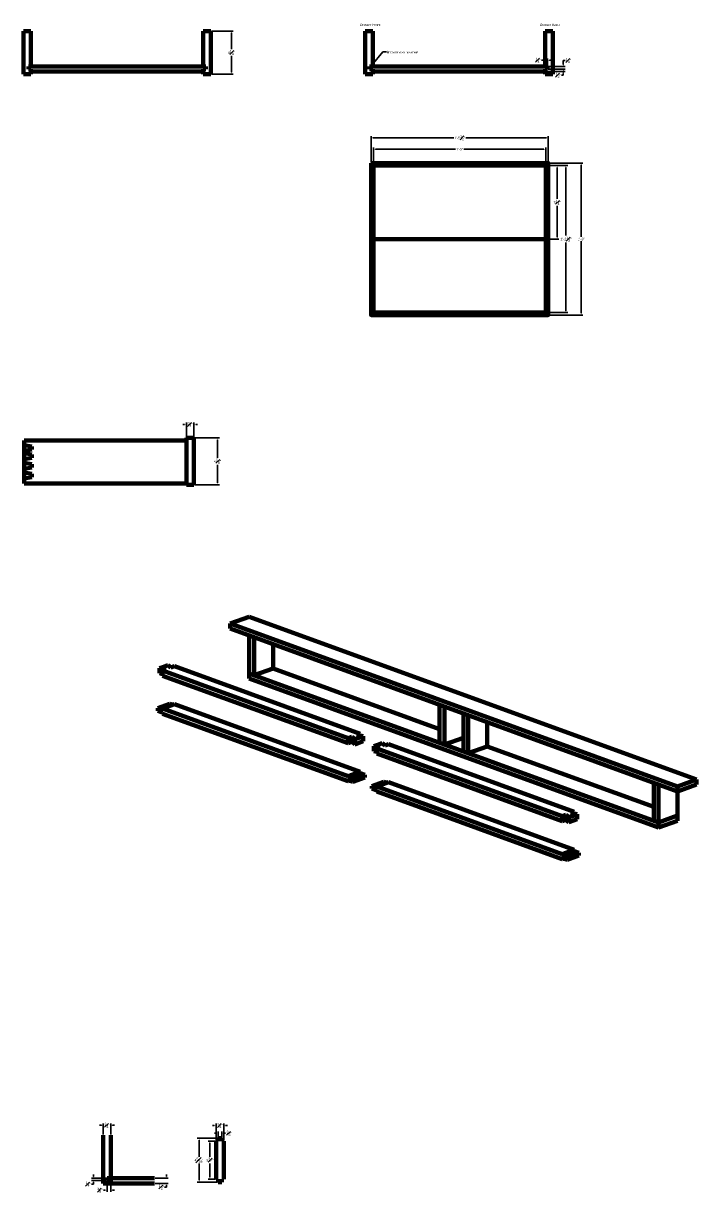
# Model space of a CAD drawing. Header units: inches. Extents: x 13 to 702, y 9 to 351.
# Drawn here: x 309.2 to 375.6, y 17.5 to 132.9 of the extents above; entities that cross this region are included whole.
import ezdxf
from ezdxf import colors
from ezdxf.entities.mleader import LeaderData, LeaderLine
from ezdxf.math import Vec2, Vec3

# ---------------------------------------------------------------- set-up
doc = ezdxf.new("R2010")
doc.units = ezdxf.units.IN
doc.header["$MEASUREMENT"] = 0
doc.linetypes.add('HIDDEN', pattern=[0.375, 0.25, -0.125])
doc.layers.get('0').update_dxf_attribs({"lineweight": 70, "true_color": 0xc2ced6})
doc.layers.add('Dim', color=5, linetype='Continuous')
doc.layers.add('Hidden', color=2, linetype='HIDDEN')
doc.styles.get("Standard").update_dxf_attribs({"font": 'Arial.ttf'})
doc.dimstyles.new('AnnotativeNickStandard', dxfattribs={"dimscale": 6, "dimtxt": 0.25, "dimasz": 0.18, "dimexe": 0.18, "dimexo": 0.0625, "dimgap": 0.09, "dimtad": 0, "dimtih": 1, "dimtoh": 1, "dimdec": 4, "dimrnd": 0.03125, "dimzin": 0, "dimdsep": 46, "dimlunit": 4, "dimtxsty": 'Standard', "dimcen": 0.09, "dimaunit": 1, "dimadec": 0, "dimazin": 0, "dimtfac": 1, "dimtdec": 4, "dimtofl": 0, "dimtmove": 0, "dimatfit": 3, "dimfxl": 1, "dimfrac": 1, "dimtolj": 1, "dimtzin": 0, "dimarcsym": 0})

# ---------------------------------------------------------------- blocks, each defined once
blk = doc.blocks.new('*D62')
at = {"layer": 'Defpoints', "color": 0, "transparency": 16777216}
for p in [(325.99, 91.99), (325.99, 87.37), (328.32, 87.37)]:
    blk.add_point(p, dxfattribs=at)
at = {"layer": 'Dim', "color": 0, "lineweight": -2, "transparency": 16777216}
for p, q in [((326.05, 91.99), (328.5, 91.99)), ((328.32, 91.81), (328.32, 90.02)), ((328.32, 87.55), (328.32, 89.34)), ((326.05, 87.37), (328.5, 87.37))]:
    blk.add_line(p, q, dxfattribs=at)
at = {"layer": 'Dim', "color": 0, "transparency": 16777216}
for points in [[(328.29, 91.81), (328.35, 91.81), (328.32, 91.99)], [(328.29, 87.55), (328.35, 87.55), (328.32, 87.37)]]:
    blk.add_solid(points, dxfattribs=at)
at = {"layer": 'Dim', "color": 0, "transparency": 16777216, "insert": (328.32, 89.68), "char_height": 0.25, "attachment_point": 5}
blk.add_mtext('\\A1;4{\\H1.000000x;\\S5#8;}"', dxfattribs=at)
blk = doc.blocks.new('*D73')
at = {"layer": 'Defpoints', "color": 0, "transparency": 16777216}
for p in [(325.99, 93.32), (325.24, 91.99), (325.99, 91.99)]:
    blk.add_point(p, dxfattribs=at)
at = {"layer": 'Dim', "color": 0, "lineweight": -2, "transparency": 16777216}
for p, q in [((325.24, 92.05), (325.24, 93.5)), ((325.99, 92.05), (325.99, 93.5)), ((325.06, 93.32), (324.88, 93.32)), ((326.17, 93.32), (326.35, 93.32))]:
    blk.add_line(p, q, dxfattribs=at)
at = {"layer": 'Dim', "color": 0, "transparency": 16777216}
for points in [[(325.06, 93.35), (325.06, 93.29), (325.24, 93.32)], [(326.17, 93.35), (326.17, 93.29), (325.99, 93.32)]]:
    blk.add_solid(points, dxfattribs=at)
at = {"layer": 'Dim', "color": 0, "transparency": 16777216, "insert": (325.61, 93.32), "char_height": 0.25, "attachment_point": 5}
blk.add_mtext('\\A1;{\\H1.000000x;\\S3#4;}"', dxfattribs=at)
blk = doc.blocks.new('*D74')
at = {"layer": 'Defpoints', "color": 0, "transparency": 16777216}
for p in [(327.65, 132.16), (327.65, 127.91), (329.69, 127.91)]:
    blk.add_point(p, dxfattribs=at)
at = {"layer": 'Dim', "color": 0, "lineweight": -2, "transparency": 16777216}
for p, q in [((327.71, 132.16), (329.87, 132.16)), ((329.69, 131.98), (329.69, 130.37)), ((329.69, 128.09), (329.69, 129.7)), ((327.71, 127.91), (329.87, 127.91))]:
    blk.add_line(p, q, dxfattribs=at)
at = {"layer": 'Dim', "color": 0, "transparency": 16777216}
for points in [[(329.66, 131.98), (329.72, 131.98), (329.69, 132.16)], [(329.66, 128.09), (329.72, 128.09), (329.69, 127.91)]]:
    blk.add_solid(points, dxfattribs=at)
at = {"layer": 'Dim', "color": 0, "transparency": 16777216, "insert": (329.69, 130.03), "char_height": 0.25, "attachment_point": 5}
blk.add_mtext('\\A1;4{\\H1.000000x;\\S1#4;}"', dxfattribs=at)
blk = doc.blocks.new('*D94')
at = {"layer": 'Defpoints', "color": 0, "transparency": 16777216}
for p in [(360.91, 129.27), (360.66, 128.66), (360.91, 128.66)]:
    blk.add_point(p, dxfattribs=at)
at = {"layer": 'Dim', "color": 0, "lineweight": -2, "transparency": 16777216}
for p, q in [((360.48, 129.27), (360.3, 129.27)), ((360.66, 128.72), (360.66, 129.45)), ((360.91, 128.72), (360.91, 129.45)), ((361.09, 129.27), (361.27, 129.27))]:
    blk.add_line(p, q, dxfattribs=at)
at = {"layer": 'Dim', "color": 0, "transparency": 16777216}
for points in [[(360.48, 129.3), (360.48, 129.24), (360.66, 129.27)], [(361.09, 129.3), (361.09, 129.24), (360.91, 129.27)]]:
    blk.add_solid(points, dxfattribs=at)
at = {"layer": 'Dim', "color": 0, "transparency": 16777216, "insert": (359.97, 129.27), "char_height": 0.25, "attachment_point": 5}
blk.add_mtext('\\A1;{\\H1.000000x;\\S1#4;}"', dxfattribs=at)
blk = doc.blocks.new('*D95')
at = {"layer": 'Defpoints', "color": 0, "transparency": 16777216}
for p in [(360.91, 128.66), (360.91, 128.41), (362.46, 128.41)]:
    blk.add_point(p, dxfattribs=at)
at = {"layer": 'Dim', "color": 0, "lineweight": -2, "transparency": 16777216}
for p, q in [((360.97, 128.66), (362.64, 128.66)), ((360.97, 128.41), (362.64, 128.41)), ((362.46, 128.84), (362.46, 129.24)), ((362.46, 129.24), (362.64, 129.24)), ((362.46, 128.23), (362.46, 128.05))]:
    blk.add_line(p, q, dxfattribs=at)
at = {"layer": 'Dim', "color": 0, "transparency": 16777216}
for points in [[(362.43, 128.84), (362.49, 128.84), (362.46, 128.66)], [(362.43, 128.23), (362.49, 128.23), (362.46, 128.41)]]:
    blk.add_solid(points, dxfattribs=at)
at = {"layer": 'Dim', "color": 0, "transparency": 16777216, "insert": (362.97, 129.24), "char_height": 0.25, "attachment_point": 5}
blk.add_mtext('\\A1;{\\H1.000000x;\\S1#4;}"', dxfattribs=at)
blk = doc.blocks.new('*D96')
at = {"layer": 'Defpoints', "color": 0, "transparency": 16777216}
for p in [(360.66, 128.66), (360.66, 128.16), (362.46, 128.16)]:
    blk.add_point(p, dxfattribs=at)
at = {"layer": 'Dim', "color": 0, "lineweight": -2, "transparency": 16777216}
for p, q in [((360.72, 128.66), (362.64, 128.66)), ((360.72, 128.16), (362.64, 128.16)), ((362.46, 128.84), (362.46, 129.02)), ((362.46, 127.8), (362.28, 127.8)), ((362.46, 127.98), (362.46, 127.8))]:
    blk.add_line(p, q, dxfattribs=at)
at = {"layer": 'Dim', "color": 0, "transparency": 16777216}
for points in [[(362.43, 128.84), (362.49, 128.84), (362.46, 128.66)], [(362.43, 127.98), (362.49, 127.98), (362.46, 128.16)]]:
    blk.add_solid(points, dxfattribs=at)
at = {"layer": 'Dim', "color": 0, "transparency": 16777216, "insert": (361.96, 127.8), "char_height": 0.25, "attachment_point": 5}
blk.add_mtext('\\A1;{\\H1.000000x;\\S1#2;}"', dxfattribs=at)
blk = doc.blocks.new('*D98')
at = {"layer": 'Defpoints', "color": 0, "transparency": 16777216}
for p in [(317.03, 23.16), (317.78, 24.14), (317.78, 23.16)]:
    blk.add_point(p, dxfattribs=at)
at = {"layer": 'Dim', "color": 0, "lineweight": -2, "transparency": 16777216}
for p, q in [((317.03, 23.22), (317.03, 24.32)), ((317.78, 23.22), (317.78, 24.32)), ((316.85, 24.14), (316.67, 24.14)), ((317.96, 24.14), (318.14, 24.14))]:
    blk.add_line(p, q, dxfattribs=at)
at = {"layer": 'Dim', "color": 0, "transparency": 16777216}
for points in [[(316.85, 24.17), (316.85, 24.11), (317.03, 24.14)], [(317.96, 24.17), (317.96, 24.11), (317.78, 24.14)]]:
    blk.add_solid(points, dxfattribs=at)
at = {"layer": 'Dim', "color": 0, "transparency": 16777216, "insert": (317.41, 24.14), "char_height": 0.25, "attachment_point": 5}
blk.add_mtext('\\A1;{\\H1.000000x;\\S3#4;}"', dxfattribs=at)
blk = doc.blocks.new('*D99')
at = {"layer": 'Defpoints', "color": 0, "transparency": 16777216}
for p in [(322.1, 18.91), (322.1, 18.41), (323.28, 18.41)]:
    blk.add_point(p, dxfattribs=at)
at = {"layer": 'Dim', "color": 0, "lineweight": -2, "transparency": 16777216}
for p, q in [((322.17, 18.91), (323.46, 18.91)), ((323.28, 19.09), (323.28, 19.27)), ((322.17, 18.41), (323.46, 18.41)), ((323.28, 18.05), (323.1, 18.05)), ((323.28, 18.23), (323.28, 18.05))]:
    blk.add_line(p, q, dxfattribs=at)
at = {"layer": 'Dim', "color": 0, "transparency": 16777216}
for points in [[(323.25, 19.09), (323.31, 19.09), (323.28, 18.91)], [(323.25, 18.23), (323.31, 18.23), (323.28, 18.41)]]:
    blk.add_solid(points, dxfattribs=at)
at = {"layer": 'Dim', "color": 0, "transparency": 16777216, "insert": (322.78, 18.05), "char_height": 0.25, "attachment_point": 5}
blk.add_mtext('\\A1;{\\H1.000000x;\\S1#2;}"', dxfattribs=at)
blk = doc.blocks.new('*D100')
at = {"layer": 'Defpoints', "color": 0, "transparency": 16777216}
for p in [(316.06, 18.7), (317.42, 18.7), (317.78, 18.91)]:
    blk.add_point(p, dxfattribs=at)
at = {"layer": 'Dim', "color": 0, "lineweight": -2, "transparency": 16777216}
for p, q in [((317.72, 18.91), (315.88, 18.91)), ((317.36, 18.7), (315.88, 18.7)), ((316.06, 19.09), (316.06, 19.27)), ((316.06, 18.52), (316.06, 18.34)), ((316.06, 18.34), (315.88, 18.34))]:
    blk.add_line(p, q, dxfattribs=at)
at = {"layer": 'Dim', "color": 0, "transparency": 16777216}
for points in [[(316.03, 19.09), (316.09, 19.09), (316.06, 18.91)], [(316.03, 18.52), (316.09, 18.52), (316.06, 18.7)]]:
    blk.add_solid(points, dxfattribs=at)
at = {"layer": 'Dim', "color": 0, "transparency": 16777216, "insert": (315.55, 18.34), "char_height": 0.25, "attachment_point": 5}
blk.add_mtext('\\A1;{\\H1.000000x;\\S1#4;}"', dxfattribs=at)
blk = doc.blocks.new('*D101')
at = {"layer": 'Defpoints', "color": 0, "transparency": 16777216}
for p in [(317.42, 18.7), (317.78, 18.7), (317.42, 17.75)]:
    blk.add_point(p, dxfattribs=at)
at = {"layer": 'Dim', "color": 0, "lineweight": -2, "transparency": 16777216}
for p, q in [((317.42, 18.64), (317.42, 17.57)), ((317.78, 18.64), (317.78, 17.57)), ((317.24, 17.75), (317.06, 17.75)), ((317.96, 17.75), (318.14, 17.75))]:
    blk.add_line(p, q, dxfattribs=at)
at = {"layer": 'Dim', "color": 0, "transparency": 16777216}
for points in [[(317.24, 17.78), (317.24, 17.72), (317.42, 17.75)], [(317.96, 17.78), (317.96, 17.72), (317.78, 17.75)]]:
    blk.add_solid(points, dxfattribs=at)
at = {"layer": 'Dim', "color": 0, "transparency": 16777216, "insert": (316.71, 17.75), "char_height": 0.25, "attachment_point": 5}
blk.add_mtext('\\A1;{\\H1.000000x;\\S3#8;}"', dxfattribs=at)
blk = doc.blocks.new('*D102')
at = {"layer": 'Defpoints', "color": 0, "transparency": 16777216}
for p in [(328.93, 24.13), (328.18, 22.58), (328.93, 22.58)]:
    blk.add_point(p, dxfattribs=at)
at = {"layer": 'Dim', "color": 0, "lineweight": -2, "transparency": 16777216}
for p, q in [((328.18, 22.64), (328.18, 24.31)), ((328.93, 22.64), (328.93, 24.31)), ((328, 24.13), (327.82, 24.13)), ((329.11, 24.13), (329.29, 24.13))]:
    blk.add_line(p, q, dxfattribs=at)
at = {"layer": 'Dim', "color": 0, "transparency": 16777216}
for points in [[(328, 24.16), (328, 24.1), (328.18, 24.13)], [(329.11, 24.16), (329.11, 24.1), (328.93, 24.13)]]:
    blk.add_solid(points, dxfattribs=at)
at = {"layer": 'Dim', "color": 0, "transparency": 16777216, "insert": (328.56, 24.13), "char_height": 0.25, "attachment_point": 5}
blk.add_mtext('\\A1;{\\H1.000000x;\\S3#4;}"', dxfattribs=at)
blk = doc.blocks.new('*D103')
at = {"layer": 'Defpoints', "color": 0, "transparency": 16777216}
for p in [(328.75, 23.35), (328.37, 22.86), (328.75, 22.86)]:
    blk.add_point(p, dxfattribs=at)
at = {"layer": 'Dim', "color": 0, "lineweight": -2, "transparency": 16777216}
for p, q in [((328.19, 23.35), (328.01, 23.35)), ((328.37, 22.92), (328.37, 23.53)), ((328.75, 22.92), (328.75, 23.53)), ((328.93, 23.35), (329.11, 23.35))]:
    blk.add_line(p, q, dxfattribs=at)
at = {"layer": 'Dim', "color": 0, "transparency": 16777216}
for points in [[(328.19, 23.38), (328.19, 23.32), (328.37, 23.35)], [(328.93, 23.38), (328.93, 23.32), (328.75, 23.35)]]:
    blk.add_solid(points, dxfattribs=at)
at = {"layer": 'Dim', "color": 0, "transparency": 16777216, "insert": (329.46, 23.35), "char_height": 0.25, "attachment_point": 5}
blk.add_mtext('\\A1;{\\H1.000000x;\\S3#8;}"', dxfattribs=at)
blk = doc.blocks.new('*D104')
at = {"layer": 'Defpoints', "color": 0, "transparency": 16777216}
for p in [(328.18, 22.58), (327.57, 18.83), (328.18, 18.83)]:
    blk.add_point(p, dxfattribs=at)
at = {"layer": 'Dim', "color": 0, "lineweight": -2, "transparency": 16777216}
for p, q in [((328.12, 22.58), (327.39, 22.58)), ((327.57, 22.4), (327.57, 21.04)), ((327.57, 19.01), (327.57, 20.36)), ((328.12, 18.83), (327.39, 18.83))]:
    blk.add_line(p, q, dxfattribs=at)
at = {"layer": 'Dim', "color": 0, "transparency": 16777216}
for points in [[(327.54, 22.4), (327.6, 22.4), (327.57, 22.58)], [(327.54, 19.01), (327.6, 19.01), (327.57, 18.83)]]:
    blk.add_solid(points, dxfattribs=at)
at = {"layer": 'Dim', "color": 0, "transparency": 16777216, "insert": (327.57, 20.7), "char_height": 0.25, "attachment_point": 5}
blk.add_mtext('\\A1;3{\\H1.000000x;\\S3#4;}"', dxfattribs=at)
blk = doc.blocks.new('*D105')
at = {"layer": 'Defpoints', "color": 0, "transparency": 16777216}
for p in [(326.5, 22.86), (328.37, 22.86), (328.37, 18.54)]:
    blk.add_point(p, dxfattribs=at)
at = {"layer": 'Dim', "color": 0, "lineweight": -2, "transparency": 16777216}
for p, q in [((328.31, 22.86), (326.32, 22.86)), ((326.5, 22.68), (326.5, 21.04)), ((326.5, 18.72), (326.5, 20.36)), ((328.31, 18.54), (326.32, 18.54))]:
    blk.add_line(p, q, dxfattribs=at)
at = {"layer": 'Dim', "color": 0, "transparency": 16777216}
for points in [[(326.47, 22.68), (326.53, 22.68), (326.5, 22.86)], [(326.47, 18.72), (326.53, 18.72), (326.5, 18.54)]]:
    blk.add_solid(points, dxfattribs=at)
at = {"layer": 'Dim', "color": 0, "transparency": 16777216, "insert": (326.5, 20.7), "char_height": 0.25, "attachment_point": 5}
blk.add_mtext('\\A1;4{\\H1.000000x;\\S5#16;}"', dxfattribs=at)
blk = doc.blocks.new('*D120')
at = {"layer": 'Defpoints', "color": 0, "transparency": 16777216}
for p in [(360.98, 121.61), (343.48, 119.12), (360.98, 119.12)]:
    blk.add_point(p, dxfattribs=at)
at = {"layer": 'Dim', "color": 0, "lineweight": -2, "transparency": 16777216}
for p, q in [((343.48, 119.19), (343.48, 121.79)), ((343.66, 121.61), (351.64, 121.61)), ((360.8, 121.61), (352.82, 121.61)), ((360.98, 119.19), (360.98, 121.79))]:
    blk.add_line(p, q, dxfattribs=at)
at = {"layer": 'Dim', "color": 0, "transparency": 16777216}
for points in [[(343.66, 121.64), (343.66, 121.58), (343.48, 121.61)], [(360.8, 121.64), (360.8, 121.58), (360.98, 121.61)]]:
    blk.add_solid(points, dxfattribs=at)
at = {"layer": 'Dim', "color": 0, "transparency": 16777216, "insert": (352.23, 121.61), "char_height": 0.25, "attachment_point": 5}
blk.add_mtext('\\A1;1\'-5{\\H1.000000x;\\S1#2;}"', dxfattribs=at)
blk = doc.blocks.new('*D121')
at = {"layer": 'Defpoints', "color": 0, "transparency": 16777216}
for p in [(360.73, 120.49), (343.73, 119.12), (360.73, 119.12)]:
    blk.add_point(p, dxfattribs=at)
at = {"layer": 'Dim', "color": 0, "lineweight": -2, "transparency": 16777216}
for p, q in [((343.73, 119.19), (343.73, 120.67)), ((343.91, 120.49), (351.82, 120.49)), ((360.55, 120.49), (352.64, 120.49)), ((360.73, 119.19), (360.73, 120.67))]:
    blk.add_line(p, q, dxfattribs=at)
at = {"layer": 'Dim', "color": 0, "transparency": 16777216}
for points in [[(343.91, 120.52), (343.91, 120.46), (343.73, 120.49)], [(360.55, 120.52), (360.55, 120.46), (360.73, 120.49)]]:
    blk.add_solid(points, dxfattribs=at)
at = {"layer": 'Dim', "color": 0, "transparency": 16777216, "insert": (352.23, 120.49), "char_height": 0.25, "attachment_point": 5}
blk.add_mtext('\\A1;1\'-5"', dxfattribs=at)
blk = doc.blocks.new('*D122')
at = {"layer": 'Defpoints', "color": 0, "transparency": 16777216}
for p in [(360.98, 119.12), (360.98, 104.12), (364.22, 104.12)]:
    blk.add_point(p, dxfattribs=at)
at = {"layer": 'Dim', "color": 0, "lineweight": -2, "transparency": 16777216}
for p, q in [((361.04, 119.12), (364.4, 119.12)), ((364.22, 118.94), (364.22, 111.84)), ((364.22, 104.3), (364.22, 111.41)), ((361.04, 104.12), (364.4, 104.12))]:
    blk.add_line(p, q, dxfattribs=at)
at = {"layer": 'Dim', "color": 0, "transparency": 16777216}
for points in [[(364.19, 118.94), (364.25, 118.94), (364.22, 119.12)], [(364.19, 104.3), (364.25, 104.3), (364.22, 104.12)]]:
    blk.add_solid(points, dxfattribs=at)
at = {"layer": 'Dim', "color": 0, "transparency": 16777216, "insert": (364.22, 111.62), "char_height": 0.25, "attachment_point": 5}
blk.add_mtext('\\A1;1\'-3"', dxfattribs=at)
blk = doc.blocks.new('*D123')
at = {"layer": 'Defpoints', "color": 0, "transparency": 16777216}
for p in [(360.73, 118.87), (362.72, 118.87), (360.73, 104.37)]:
    blk.add_point(p, dxfattribs=at)
at = {"layer": 'Dim', "color": 0, "lineweight": -2, "transparency": 16777216}
for p, q in [((360.79, 118.87), (362.9, 118.87)), ((362.72, 118.69), (362.72, 111.96)), ((362.72, 104.55), (362.72, 111.29)), ((360.79, 104.37), (362.9, 104.37))]:
    blk.add_line(p, q, dxfattribs=at)
at = {"layer": 'Dim', "color": 0, "transparency": 16777216}
for points in [[(362.69, 118.69), (362.75, 118.69), (362.72, 118.87)], [(362.69, 104.55), (362.75, 104.55), (362.72, 104.37)]]:
    blk.add_solid(points, dxfattribs=at)
at = {"layer": 'Dim', "color": 0, "transparency": 16777216, "insert": (362.72, 111.62), "char_height": 0.25, "attachment_point": 5}
blk.add_mtext('\\A1;1\'-2{\\H1.000000x;\\S1#2;}"', dxfattribs=at)
blk = doc.blocks.new('*D124')
at = {"layer": 'Defpoints', "color": 0, "transparency": 16777216}
for p in [(360.73, 118.87), (361.85, 118.87), (360.98, 111.62)]:
    blk.add_point(p, dxfattribs=at)
at = {"layer": 'Dim', "color": 0, "lineweight": -2, "transparency": 16777216}
for p, q in [((360.79, 118.87), (362.03, 118.87)), ((361.85, 118.69), (361.85, 115.59)), ((361.85, 111.8), (361.85, 114.91)), ((361.04, 111.62), (362.03, 111.62))]:
    blk.add_line(p, q, dxfattribs=at)
at = {"layer": 'Dim', "color": 0, "transparency": 16777216}
for points in [[(361.82, 118.69), (361.88, 118.69), (361.85, 118.87)], [(361.82, 111.8), (361.88, 111.8), (361.85, 111.62)]]:
    blk.add_solid(points, dxfattribs=at)
at = {"layer": 'Dim', "color": 0, "transparency": 16777216, "insert": (361.85, 115.25), "char_height": 0.25, "attachment_point": 5}
blk.add_mtext('\\A1;7{\\H1.000000x;\\S1#4;}"', dxfattribs=at)

msp = doc.modelspace()

# ---------------------------------------------------------------- linework, layer by layer
for p, q in [((309.90104, 132.15832), (309.15104, 132.15832)), ((309.15104, 132.15832), (309.15104, 127.90832)), ((309.90104, 128.65832), (309.90104, 132.15832)), ((326.90104, 128.65832), (326.90104, 132.15832)), ((326.90104, 132.15832), (327.65104, 132.15832)), ((327.65104, 127.90832), (327.65104, 132.15832)), ((343.66175, 132.15832), (342.91175, 132.15832)), ((342.91175, 132.15832), (342.91175, 127.90832)), ((343.66175, 128.65832), (343.66175, 132.15832)), ((360.66175, 128.65832), (360.66175, 132.15832)), ((360.66175, 132.15832), (361.41175, 132.15832)), ((361.41175, 127.90832), (361.41175, 132.15832)), ((309.67086, 128.65832), (309.67086, 128.39564)), ((309.67086, 128.65832), (309.90104, 128.65832)), ((309.67086, 128.39564), (309.90104, 128.39564)), ((309.90104, 128.65832), (326.90104, 128.65832)), ((309.90104, 128.39564), (309.90104, 128.15832)), ((309.90104, 128.39564), (309.90104, 127.90832)), ((309.90104, 128.15832), (326.90104, 128.15832)), ((326.90104, 128.65832), (327.15104, 128.65832)), ((327.15104, 128.40832), (326.90104, 128.40832)), ((326.90104, 128.40832), (326.90104, 127.90832)), ((327.15104, 128.65832), (327.15104, 128.40832)), ((343.31254, 128.65832), (343.31254, 128.39564)), ((343.43157, 128.65832), (343.31254, 128.65832)), ((343.31254, 128.39564), (343.66175, 128.39564)), ((343.43157, 128.65832), (343.66175, 128.65832)), ((343.43157, 128.65832), (343.43157, 128.39564)), ((343.66175, 128.65832), (360.66175, 128.65832)), ((343.66175, 128.39564), (343.66175, 127.90832)), ((343.66175, 128.39564), (343.66175, 128.15832)), ((343.66175, 128.15832), (360.66175, 128.15832)), ((360.66175, 128.65832), (360.91175, 128.65832)), ((360.66175, 128.40832), (360.66175, 127.90832)), ((360.91175, 128.40832), (360.66175, 128.40832)), ((360.91175, 128.65832), (360.91175, 128.40832)), ((309.15104, 127.90832), (309.90104, 127.90832)), ((326.90104, 127.90832), (327.65104, 127.90832)), ((342.91175, 127.90832), (343.66175, 127.90832)), ((360.66175, 127.90832), (361.41175, 127.90832)), ((343.47921, 111.62465), (360.97921, 111.62465)), ((309.23981, 87.5045), (309.23981, 91.7545)), ((309.23981, 91.7545), (325.23981, 91.7545)), ((309.23981, 91.29477), (309.98981, 91.16253)), ((325.23981, 91.55301), (325.23981, 91.99051)), ((325.98981, 91.99051), (325.23981, 91.99051)), ((325.23981, 87.80301), (325.23981, 91.55301)), ((325.98981, 91.99051), (325.98981, 87.36551)), ((309.23981, 90.71323), (309.98981, 90.84548)), ((309.23981, 90.48129), (309.98981, 90.34905)), ((309.23981, 89.89975), (309.98981, 90.03199)), ((309.98981, 91.16253), (309.98981, 90.84548)), ((309.98981, 90.34905), (309.98981, 90.03199)), ((309.23981, 89.53354), (309.98981, 89.4013)), ((309.23981, 88.952), (309.98981, 89.08425)), ((309.98981, 89.4013), (309.98981, 89.08425)), ((309.23981, 88.5858), (309.98981, 88.45355)), ((309.23981, 88.00425), (309.98981, 88.1365)), ((309.23981, 87.5045), (309.23981, 87.7545)), ((309.98981, 88.45355), (309.98981, 88.1365)), ((325.23981, 87.80301), (325.23981, 87.36551)), ((309.23981, 87.5045), (325.23981, 87.5045)), ((325.98981, 87.36551), (325.23981, 87.36551)), ((331.45508, 74.34966), (329.57569, 73.66562)), ((375.62063, 58.27471), (331.45508, 74.34966)), ((329.57569, 73.66562), (373.74124, 57.59067)), ((329.57569, 73.66562), (329.57569, 73.16562)), ((329.57569, 73.16562), (373.74124, 57.09067)), ((331.45508, 72.48157), (331.45508, 68.73157)), ((331.45508, 72.48157), (331.92492, 72.31056)), ((331.92492, 72.31056), (331.92492, 68.56056)), ((333.80431, 69.2446), (333.80431, 71.62652)), ((322.59823, 69.25794), (323.00934, 69.40758)), ((323.24427, 69.15106), (322.59823, 69.25794)), ((322.59823, 69.25794), (322.59823, 68.75794)), ((323.00934, 69.40758), (323.42046, 69.55721)), ((323.71411, 69.32207), (323.42046, 69.55721)), ((323.71411, 69.32207), (324.0665, 69.45033)), ((342.3905, 62.78094), (324.0665, 69.45033)), ((322.89188, 68.70936), (322.59823, 68.75794)), ((322.89188, 69.02281), (323.24427, 69.15106)), ((341.21589, 62.35341), (322.89188, 69.02281)), ((322.89188, 69.02281), (322.89188, 68.52281)), ((322.89188, 68.52281), (341.21589, 61.85341)), ((371.86186, 54.02471), (331.45508, 68.73157)), ((331.45508, 68.73157), (331.45508, 68.23157)), ((331.45508, 68.23157), (371.86186, 53.52471)), ((331.92492, 68.56056), (333.80431, 69.2446)), ((333.80431, 69.2446), (350.24893, 63.25925)), ((322.42203, 65.31882), (323.59665, 65.74634)), ((322.89188, 65.14781), (322.42203, 65.31882)), ((322.42203, 65.31882), (322.42203, 65.06882)), ((322.89188, 64.89781), (322.42203, 65.06882)), ((322.89188, 65.27281), (324.0665, 65.70033)), ((341.21589, 58.60341), (322.89188, 65.27281)), ((322.89188, 65.27281), (322.89188, 65.14781)), ((322.89188, 65.27281), (322.89188, 65.14781)), ((322.89188, 64.77281), (322.89188, 64.89781)), ((322.89188, 64.89781), (322.89188, 64.77281)), ((322.89188, 64.77281), (341.21589, 58.10341)), ((323.89478, 65.63783), (323.59665, 65.74634)), ((324.0665, 65.70033), (342.3905, 59.03094)), ((350.24893, 61.89117), (350.24893, 65.64117)), ((350.71878, 61.72016), (350.71878, 65.47016)), ((352.59816, 61.03612), (352.59816, 64.78612)), ((353.06801, 60.86511), (353.06801, 64.61511)), ((354.94739, 61.54915), (354.94739, 63.93107)), ((341.21589, 62.35341), (341.56827, 62.48167)), ((341.21589, 62.35341), (341.21589, 61.85341)), ((341.56827, 62.48167), (341.86193, 62.24653)), ((341.56827, 62.48167), (341.56827, 61.98167)), ((342.27304, 62.39617), (341.86193, 62.24653)), ((342.03812, 62.65268), (342.3905, 62.78094)), ((342.03812, 62.65268), (342.68416, 62.5458)), ((342.27304, 62.39617), (342.68416, 62.5458)), ((342.3905, 62.78094), (342.3905, 62.59438)), ((342.68416, 62.5458), (342.68416, 62.0458)), ((350.71878, 61.72016), (352.59816, 62.4042)), ((341.21589, 61.85341), (341.56827, 61.98167)), ((341.56827, 61.98167), (341.86193, 61.74653)), ((341.86193, 62.24653), (341.86193, 61.74653)), ((342.68416, 62.0458), (341.86193, 61.74653)), ((343.74131, 61.56249), (344.15243, 61.71213)), ((344.38735, 61.45561), (343.74131, 61.56249)), ((343.74131, 61.56249), (343.74131, 61.06249)), ((344.03496, 61.32735), (344.38735, 61.45561)), ((362.35897, 54.65796), (344.03496, 61.32735)), ((344.03496, 61.32735), (344.03496, 60.82735)), ((344.15243, 61.71213), (344.56354, 61.86176)), ((344.8572, 61.62662), (344.56354, 61.86176)), ((344.8572, 61.62662), (345.20958, 61.75488)), ((363.53359, 55.08549), (345.20958, 61.75488)), ((350.24893, 61.89117), (350.71878, 61.72016)), ((350.71878, 61.72016), (352.59816, 61.03612)), ((353.06801, 60.86511), (354.94739, 61.54915)), ((354.94739, 61.54915), (371.39201, 55.5638)), ((344.03496, 61.01391), (343.74131, 61.06249)), ((344.03496, 60.82735), (362.35897, 54.15796)), ((352.59816, 61.03612), (353.06801, 60.86511)), ((341.21589, 58.60341), (342.3905, 59.03094)), ((341.21589, 58.47841), (342.3905, 58.90594)), ((342.3905, 59.03094), (342.3905, 58.90594)), ((342.3905, 58.90594), (342.86035, 58.73493)), ((341.21589, 58.60341), (341.21589, 58.47841)), ((341.21589, 58.47841), (341.21589, 58.60341)), ((341.21589, 58.47841), (341.68573, 58.3074)), ((341.21589, 58.10341), (341.21589, 58.22841)), ((341.21589, 58.22841), (341.68573, 58.0574)), ((341.3876, 58.16591), (341.21589, 58.10341)), ((341.68573, 58.3074), (342.86035, 58.73493)), ((341.68573, 58.0574), (342.86035, 58.48493)), ((341.68573, 58.0574), (341.68573, 58.3074)), ((342.86035, 58.73493), (342.86035, 58.48493)), ((343.56512, 57.62336), (344.73973, 58.05089)), ((344.03496, 57.57735), (345.20958, 58.00488)), ((345.03786, 57.94238), (344.73973, 58.05089)), ((345.20958, 58.00488), (363.53359, 51.33549)), ((371.39201, 57.94572), (371.39201, 54.19572)), ((371.86186, 57.77471), (371.86186, 54.02471)), ((373.74124, 57.59067), (375.62063, 58.27471)), ((373.74124, 57.09067), (375.62063, 57.77471)), ((375.62063, 57.77471), (375.62063, 58.27471)), ((344.03496, 57.45235), (343.56512, 57.62336)), ((343.56512, 57.62336), (343.56512, 57.37336)), ((344.03496, 57.20235), (343.56512, 57.37336)), ((362.35897, 50.90796), (344.03496, 57.57735)), ((344.03496, 57.57735), (344.03496, 57.45235)), ((344.03496, 57.57735), (344.03496, 57.45235)), ((344.03496, 57.20235), (344.03496, 57.07735)), ((344.03496, 57.07735), (344.03496, 57.20235)), ((344.03496, 57.07735), (362.35897, 50.40796)), ((373.74124, 57.59067), (373.74124, 57.09067)), ((373.74124, 54.70875), (373.74124, 57.09067)), ((362.35897, 54.65796), (362.71136, 54.78622)), ((362.35897, 54.65796), (362.35897, 54.15796)), ((362.35897, 54.15796), (362.71136, 54.28622)), ((362.71136, 54.78622), (363.00501, 54.55108)), ((362.71136, 54.78622), (362.71136, 54.28622)), ((362.71136, 54.28622), (363.00501, 54.05108)), ((363.41612, 54.70071), (363.00501, 54.55108)), ((363.00501, 54.55108), (363.00501, 54.05108)), ((363.82724, 54.35035), (363.00501, 54.05108)), ((363.1812, 54.95723), (363.53359, 55.08549)), ((363.1812, 54.95723), (363.82724, 54.85035)), ((363.41612, 54.70071), (363.82724, 54.85035)), ((363.53359, 55.08549), (363.53359, 54.89893)), ((363.82724, 54.85035), (363.82724, 54.35035)), ((371.86186, 54.02471), (373.74124, 54.70875)), ((373.74124, 54.70875), (373.74124, 54.20875)), ((373.74124, 54.20875), (371.86186, 53.52471)), ((371.86186, 54.02471), (371.86186, 53.52471)), ((362.35897, 50.90796), (363.53359, 51.33549)), ((362.35897, 50.78296), (363.53359, 51.21049)), ((362.35897, 50.78296), (362.35897, 50.90796)), ((362.35897, 50.90796), (362.35897, 50.78296)), ((362.82882, 50.61195), (364.00343, 51.03948)), ((362.82882, 50.36195), (364.00343, 50.78948)), ((363.53359, 51.33549), (363.53359, 51.21049)), ((363.53359, 51.21049), (364.00343, 51.03948)), ((364.00343, 51.03948), (364.00343, 50.78948)), ((362.35897, 50.78296), (362.82882, 50.61195)), ((362.35897, 50.40796), (362.35897, 50.53296)), ((362.35897, 50.53296), (362.82882, 50.36195)), ((362.53069, 50.47046), (362.35897, 50.40796)), ((362.82882, 50.36195), (362.82882, 50.61195)), ((317.0311, 23.1595), (317.0311, 18.4095)), ((317.7811, 23.1595), (317.7811, 18.9095)), ((328.18362, 22.57627), (328.37112, 22.57627)), ((328.18362, 18.82627), (328.18362, 22.57627)), ((328.37112, 22.85959), (328.74612, 22.85959)), ((328.37112, 22.85959), (328.37112, 22.57627)), ((328.74612, 22.85959), (328.74612, 22.57627)), ((328.74612, 22.57627), (328.93362, 22.57627)), ((328.93362, 18.82627), (328.93362, 22.57627)), ((317.42343, 18.9095), (317.42343, 18.70419)), ((317.7811, 18.9095), (317.42343, 18.9095)), ((317.7811, 18.70419), (317.42343, 18.70419)), ((317.7811, 18.9095), (317.51364, 18.9095)), ((317.60243, 18.9095), (317.51364, 18.9095)), ((317.7811, 18.9095), (322.10314, 18.9095)), ((317.7811, 18.70419), (317.7811, 18.4095)), ((317.7811, 18.4095), (317.7811, 18.70419)), ((328.18362, 18.82627), (328.37112, 18.82627)), ((328.37112, 18.54295), (328.37112, 18.82627)), ((328.37112, 18.54295), (328.74612, 18.54295)), ((328.74612, 18.54295), (328.74612, 18.82627)), ((328.74612, 18.82627), (328.93362, 18.82627)), ((317.0311, 18.4095), (322.10314, 18.4095))]:
    msp.add_line(p, q)
for points in [[(343.47921, 119.12465), (360.97921, 119.12465), (360.97921, 104.12465), (343.47921, 104.12465)], [(343.72921, 118.87465), (360.72921, 118.87465), (360.72921, 104.37465), (343.72921, 104.37465)]]:
    msp.add_lwpolyline(points, close=True)
at = {"layer": 'Hidden'}
for p, q in [((343.31254, 128.63774), (343.43157, 128.53787)), ((343.31254, 128.59883), (343.43157, 128.49895)), ((343.31254, 128.56029), (343.43157, 128.46042)), ((343.31254, 128.52474), (343.43157, 128.42487)), ((343.31254, 128.48742), (343.42192, 128.39564)), ((343.31254, 128.45646), (343.38502, 128.39564)), ((343.31254, 128.42316), (343.34534, 128.39564)), ((343.33537, 128.65832), (343.43157, 128.5776)), ((343.3816, 128.65832), (343.43157, 128.61639))]:
    msp.add_line(p, q, dxfattribs=at)

# ---------------------------------------------------------------- texts
at = {"layer": 'Dim'}
for s, p in [('Drawer Front', (342.37292, 132.65022)), ('Drawer Back', (360.13815, 132.65022))]:
    msp.add_text(s, height=0.25, dxfattribs=at).set_placement(p)

# ---------------------------------------------------------------- dimensions: what is measured, and where the dimension line sits
for base, p1, p2, picture, middle in [((329.68715, 127.90832), (327.65104, 132.15832), (327.65104, 127.90832), '*D74', (329.68715, 130.03332)), ((362.46151, 128.15832), (360.66175, 128.65832), (360.66175, 128.15832), '*D96', (361.95715, 127.79832)), ((364.22489, 104.12465), (360.97921, 119.12465), (360.97921, 104.12465), '*D122', (364.22489, 111.62465)), ((362.7233, 118.87465), (360.72921, 104.37465), (360.72921, 118.87465), '*D123', (362.7233, 111.62465)), ((361.8475, 118.87465), (360.97921, 111.62465), (360.72921, 118.87465), '*D124', (361.8475, 115.24965)), ((328.31994, 87.36551), (325.98981, 91.99051), (325.98981, 87.36551), '*D62', (328.31994, 89.67801)), ((326.50324, 22.85959), (328.37112, 18.54295), (328.37112, 22.85959), '*D105', (326.50324, 20.70127)), ((327.57026, 18.82627), (328.18362, 22.57627), (328.18362, 18.82627), '*D104', (327.57026, 20.70127)), ((316.05576, 18.70419), (317.7811, 18.9095), (317.42343, 18.70419), '*D100', (315.54798, 18.34419)), ((323.2839, 18.4095), (322.10314, 18.9095), (322.10314, 18.4095), '*D99', (322.77953, 18.0495))]:
    dim = msp.add_linear_dim(base=base, p1=p1, p2=p2, angle=90, dimstyle='AnnotativeNickStandard', dxfattribs=at)
    dim.commit()
    dim.dimension.update_dxf_attribs({"geometry": picture, "text_midpoint": middle})
dim = msp.add_linear_dim(base=(360.91175, 129.26645), p1=(360.66175, 128.65832), p2=(360.91175, 128.65832), dimstyle='AnnotativeNickStandard', dxfattribs=at)
dim.commit()
dim.dimension.update_dxf_attribs({"geometry": '*D94', "text_midpoint": (359.97397, 129.26645), "dimtype": 160})
dim = msp.add_linear_dim(base=(362.46151, 128.40832), p1=(360.91175, 128.65832), p2=(360.91175, 128.40832), angle=90, dimstyle='AnnotativeNickStandard', dxfattribs=at)
dim.commit()
dim.dimension.update_dxf_attribs({"geometry": '*D95', "text_midpoint": (362.96929, 129.23835), "dimtype": 160})
for base, p1, p2, picture, middle in [((360.97921, 121.61155), (343.47921, 119.12465), (360.97921, 119.12465), '*D120', (352.22921, 121.61155)), ((360.72921, 120.48935), (343.72921, 119.12465), (360.72921, 119.12465), '*D121', (352.22921, 120.48935)), ((325.98981, 93.32102), (325.23981, 91.99051), (325.98981, 91.99051), '*D73', (325.61481, 93.32102)), ((317.7811, 24.14141), (317.0311, 23.1595), (317.7811, 23.1595), '*D98', (317.4061, 24.14141)), ((328.93362, 24.13272), (328.18362, 22.57627), (328.93362, 22.57627), '*D102', (328.55862, 24.13272)), ((328.74612, 23.34787), (328.37112, 22.85959), (328.74612, 22.85959), '*D103', (329.46118, 23.34787)), ((317.42343, 17.75068), (317.7811, 18.70419), (317.42343, 18.70419), '*D101', (316.70836, 17.75068))]:
    dim = msp.add_linear_dim(base=base, p1=p1, p2=p2, dimstyle='AnnotativeNickStandard', dxfattribs=at)
    dim.commit()
    dim.dimension.update_dxf_attribs({"geometry": picture, "text_midpoint": middle})

# ---------------------------------------------------------------- leaders
ml = msp.add_multileader_mtext('Standard', dxfattribs=at)
ml.set_content('\\A1;{\\H0.7x;\\S1/8;}" Gap for wood movement', color=256)
ml.set_leader_properties()
ml.build(insert=Vec2(0, 0))
ml.multileader.update_dxf_attribs({"dogleg_length": 0.36, "arrow_head_size": 0.18})
ctx = ml.context
ctx.base_point, ctx.char_height, ctx.arrow_head_size, ctx.landing_gap_size, ctx.plane_origin = Vec3(345.0014, 130.10014), 0.18, 0.18, 0.09, Vec3(343.43157, 128.65832)
notes = []
notes.append((ctx, [(0, (1, 1, 0), (344.6414, 130.10014), (1, 0), 0.36, [(0, [(343.43157, 128.65832)], 0, [])])]))
ctx.mtext.insert, ctx.mtext.flow_direction = Vec3(345.0914, 130.2147), 5
for ctx, leaders in notes:
    for number, flags, end, landing, length, lines in leaders:
        leader = LeaderData()
        leader.index, (leader.has_last_leader_line, leader.has_dogleg_vector, leader.attachment_direction) = number, flags
        leader.last_leader_point, leader.dogleg_vector, leader.dogleg_length = Vec3(end), Vec3(landing), length
        for number, points, colour, breaks in lines:
            line = LeaderLine()
            line.index, line.vertices, line.color, line.breaks = number, Vec3.list(points), colors.encode_raw_color(colour), breaks
            leader.lines.append(line)
        ctx.leaders.append(leader)

doc.saveas('drawing.dxf')
